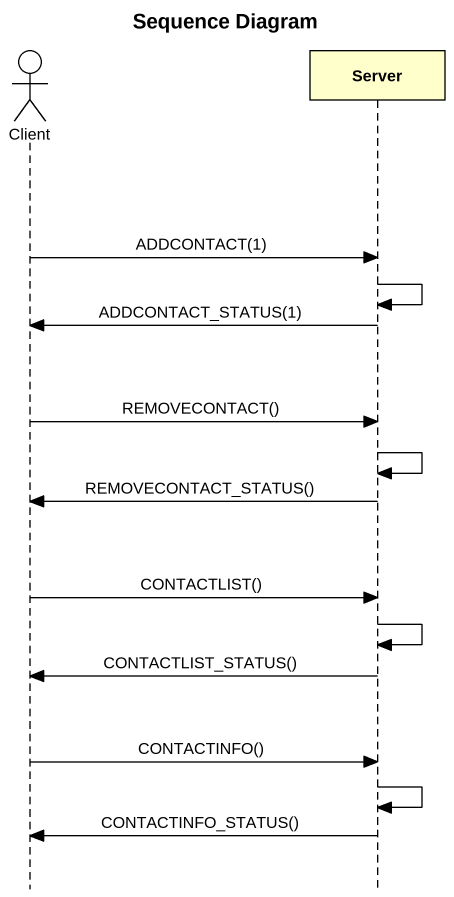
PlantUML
@startuml
title Sequence Diagram
hide footbox
actor Client
participant Server

Client -> Server : ADDCONTACT(1)
Server -> Server
Server -> Client : ADDCONTACT_STATUS(1)
Client -> Server : REMOVECONTACT()
Server -> Server
Server -> Client : REMOVECONTACT_STATUS()
Client -> Server : CONTACTLIST()
Server -> Server
Server -> Client : CONTACTLIST_STATUS()
Client -> Server : CONTACTINFO()
Server -> Server
Server -> Client : CONTACTINFO_STATUS()
@enduml
